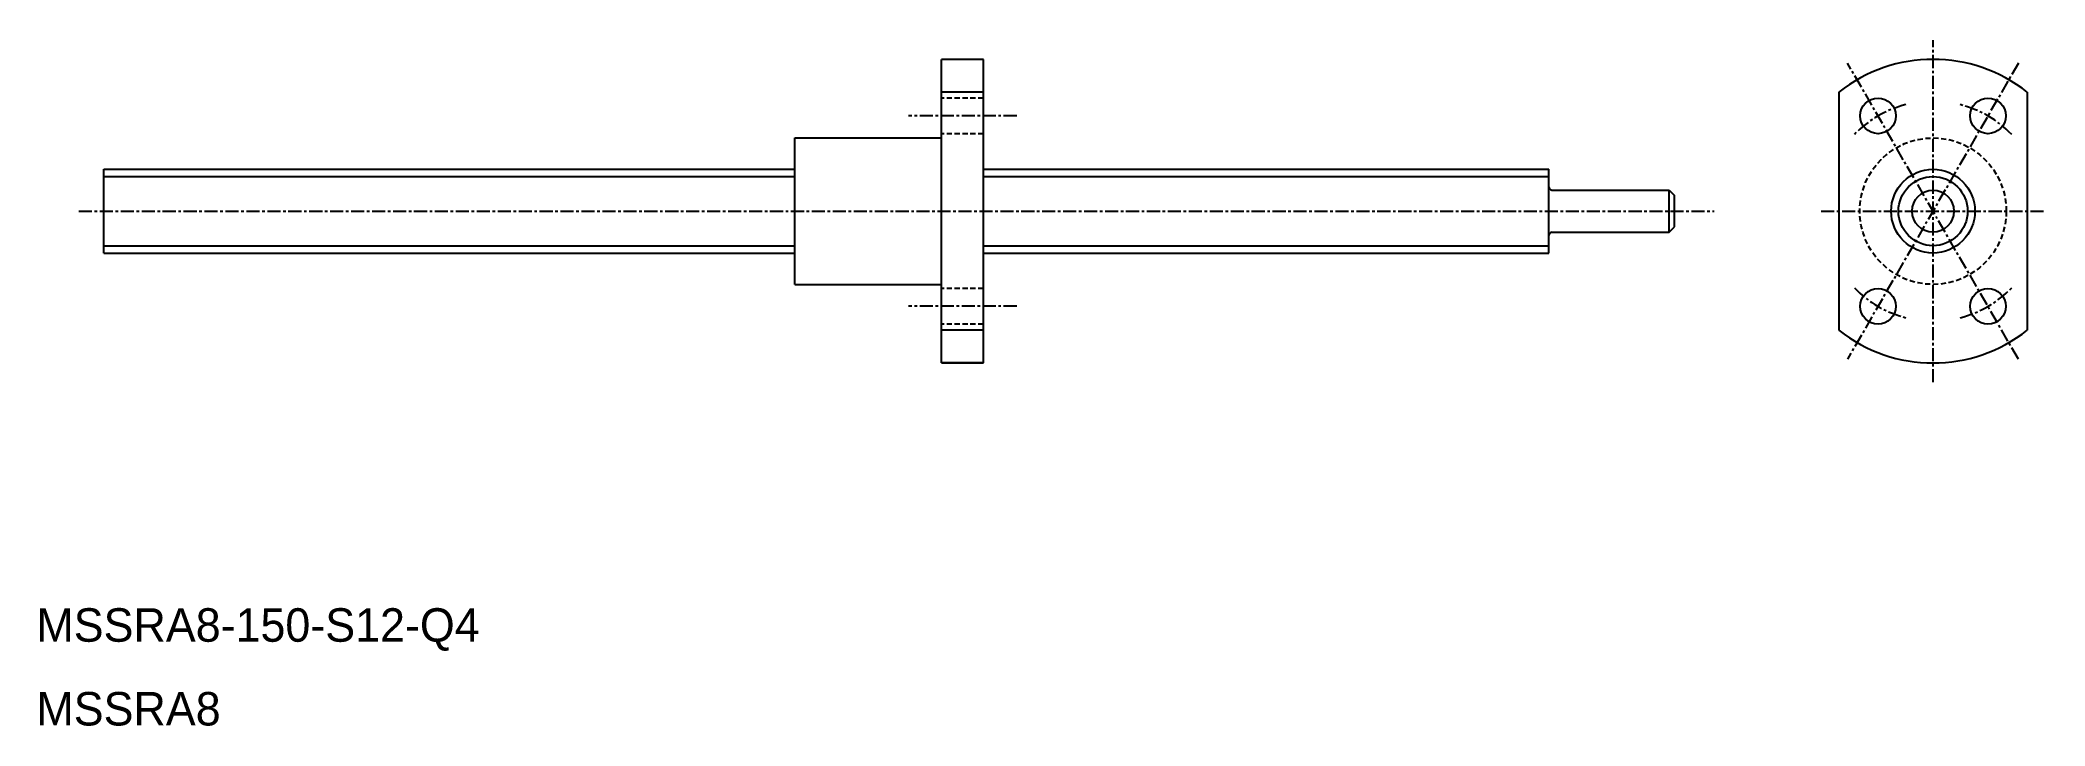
# Model space of a CAD drawing. Extents: x 108 to 299, y 197 to 263.
import ezdxf

# ---------------------------------------------------------------- set-up
doc = ezdxf.new("R2010")
doc.units = 0
doc.linetypes.add('CENTER', pattern=[2, 1.25, -0.25, 0.25, -0.25])
doc.linetypes.add('DASHED', pattern=[0.75, 0.5, -0.25])
doc.layers.get('0').update_dxf_attribs({"linetype": 'CONTINUOUS'})
doc.layers.add('CENTER', color=1, linetype='CENTER')

msp = doc.modelspace()

# ---------------------------------------------------------------- linework, layer by layer
at = {"color": 7, "linetype": 'CONTINUOUS'}
for p, q in [((193.94, 232.1), (193.94, 261.1)), ((197.94, 261.1), (193.94, 261.1)), ((197.94, 232.1), (197.94, 261.1)), ((197.94, 257.97), (193.94, 257.97)), ((279.63, 257.97), (279.63, 235.24)), ((297.63, 257.97), (297.63, 235.24)), ((179.94, 239.6), (179.94, 253.6)), ((179.94, 253.6), (193.94, 253.6)), ((113.94, 250.6), (179.94, 250.6)), ((113.94, 242.6), (113.94, 250.6)), ((197.94, 250.6), (251.94, 250.6)), ((251.94, 242.6), (251.94, 250.6)), ((252.24, 248.6), (263.44, 248.6)), ((263.44, 248.6), (263.94, 248.1)), ((263.44, 244.6), (263.44, 248.6)), ((263.94, 245.1), (263.94, 248.1)), ((263.44, 244.6), (263.94, 245.1)), ((252.24, 244.6), (263.44, 244.6)), ((113.94, 242.6), (179.94, 242.6)), ((197.94, 242.6), (251.94, 242.6)), ((179.94, 239.6), (193.94, 239.6)), ((197.94, 235.24), (193.94, 235.24)), ((197.94, 232.1), (193.94, 232.1)), ((193.94, 232.1), (197.94, 232.1))]:
    msp.add_line(p, q, dxfattribs=at)
at = {"color": 3, "linetype": 'DASHED'}
for p, q in [((197.94, 257.4), (193.94, 257.4)), ((197.94, 254), (193.94, 254)), ((197.94, 239.21), (193.94, 239.21)), ((197.94, 235.81), (193.94, 235.81))]:
    msp.add_line(p, q, dxfattribs=at)
at = {"color": 3, "linetype": 'CONTINUOUS'}
for p, q in [((113.94, 249.9), (179.94, 249.9)), ((197.94, 249.9), (251.94, 249.9)), ((113.94, 243.3), (179.94, 243.3)), ((197.94, 243.3), (251.94, 243.3))]:
    msp.add_line(p, q, dxfattribs=at)
at = {"color": 7, "linetype": 'CONTINUOUS'}
for centre, radius in [((283.38, 255.7), 1.7), ((293.88, 255.7), 1.7), ((288.63, 246.6), 4), ((288.63, 246.6), 2), ((283.38, 237.51), 1.7), ((293.88, 237.51), 1.7)]:
    msp.add_circle(centre, radius, dxfattribs=at)
at = {"color": 3, "linetype": 'DASHED'}
msp.add_circle((288.63, 246.6), 7, dxfattribs=at)
at = {"color": 3, "linetype": 'CONTINUOUS'}
msp.add_circle((288.63, 246.6), 3.3, dxfattribs=at)
at = {"color": 7, "linetype": 'CONTINUOUS'}
for centre, radius, start, end in [((288.63, 246.6), 14.5, 51.6335, 128.3665), ((252.24, 248.9), 0.3, 180, 270), ((252.24, 244.3), 0.3, 90, 180), ((288.63, 246.6), 14.5, 231.6335, 308.3665)]:
    msp.add_arc(centre, radius, start, end, dxfattribs=at)
at = {"layer": 'CENTER', "color": 1, "linetype": 'CENTER'}
for p, q in [((288.63, 230.27), (288.63, 262.94)), ((296.79, 260.75), (280.46, 232.46)), ((296.79, 232.46), (280.46, 260.75)), ((201.12, 255.7), (190.78, 255.7)), ((111.56, 246.6), (267.73, 246.6)), ((277.94, 246.6), (299.32, 246.6)), ((201.12, 237.51), (190.78, 237.51))]:
    msp.add_line(p, q, dxfattribs=at)
for start, end in [(104.3176, 135.6824), (44.3176, 75.6824), (224.3176, 255.6824), (284.3176, 315.6824)]:
    msp.add_arc((288.63, 246.6), 10.5, start, end, dxfattribs=at)

# ---------------------------------------------------------------- texts
at = {"color": 7, "linetype": 'CONTINUOUS'}
for s, p in [('MSSRA8-150-S12-Q4', (107.5, 205.47)), ('MSSRA8', (107.5, 197.47))]:
    msp.add_text(s, height=3.2, dxfattribs=at).set_placement(p)

doc.saveas('drawing.dxf')
